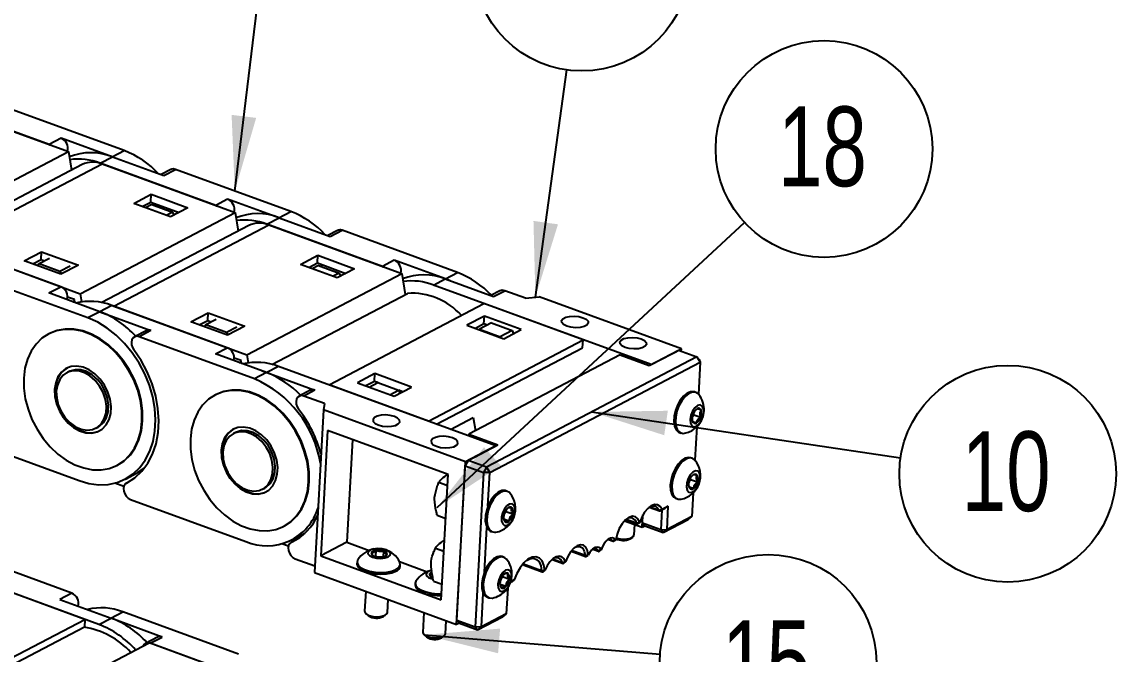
# Model space of a CAD drawing. Header units: millimetres. Extents: x 0 to 279, y 0 to 216.
# Drawn here: x 67.02 to 115.04, y 157.38 to 185.12 of the extents above; entities that cross this region are included whole.
import ezdxf

# ---------------------------------------------------------------- set-up
doc = ezdxf.new("R2010")
doc.units = ezdxf.units.MM
doc.layers.add('DIM', color=1, linetype='Continuous')
doc.styles.add('SLDTEXTSTYLE0', font='TXT', dxfattribs={"width": 0.75})
doc.dimstyles.new('SLDDIMSTYLE0', dxfattribs={"dimtxt": 0.18, "dimasz": 3.302, "dimexe": 0, "dimexo": 0.0625, "dimgap": 0, "dimtad": 0, "dimtih": 1, "dimtoh": 1, "dimdec": 0, "dimrnd": 1e-09, "dimzin": 0, "dimdsep": 46, "dimtxsty": 'Standard', "dimsah": 1, "dimcen": 0.09, "dimadec": 0, "dimazin": 0, "dimtfac": 3.302, "dimtdec": 0, "dimtofl": 0, "dimtmove": 0, "dimatfit": 3, "dimfxl": 0, "dimfrac": 2, "dimtolj": 1, "dimtzin": 0, "dimarcsym": 0})

# ---------------------------------------------------------------- blocks, each defined once
blk = doc.blocks.new('SW_NOTE_0')
at = {"layer": 'DIM', "color": 0}
blk.add_circle((0.653, 4.71), 4.755, dxfattribs=at)
at = {"layer": 'DIM', "color": 0, "insert": (0.582, 6.574), "char_height": 3.5, "attachment_point": 2, "style": 'SLDTEXTSTYLE0'}
blk.add_mtext('14', dxfattribs=at)
blk = doc.blocks.new('SW_NOTE_1')
at = {"layer": 'DIM', "color": 0}
blk.add_circle((3.488, 3.232), 4.755, dxfattribs=at)
at = {"layer": 'DIM', "color": 0, "insert": (3.417, 5.096), "char_height": 3.5, "attachment_point": 2, "style": 'SLDTEXTSTYLE0'}
blk.add_mtext('18', dxfattribs=at)
blk = doc.blocks.new('SW_NOTE_2')
at = {"layer": 'DIM', "color": 0}
blk.add_circle((4.704, -0.699), 4.755, dxfattribs=at)
at = {"layer": 'DIM', "color": 0, "insert": (4.633, 1.164), "char_height": 3.5, "attachment_point": 2, "style": 'SLDTEXTSTYLE0'}
blk.add_mtext('10', dxfattribs=at)
blk = doc.blocks.new('SW_NOTE_3')
at = {"layer": 'DIM', "color": 0}
blk.add_circle((4.74, -0.386), 4.755, dxfattribs=at)
at = {"layer": 'DIM', "color": 0, "insert": (4.669, 1.477), "char_height": 3.5, "attachment_point": 2, "style": 'SLDTEXTSTYLE0'}
blk.add_mtext('15', dxfattribs=at)

msp = doc.modelspace()

# ---------------------------------------------------------------- linework, layer by layer
at = {"color": 7, "linetype": 'Continuous', "lineweight": 25}
for p, q in [((68.217, 179.745), (63.152, 181.598)), ((63.231, 181.567), (69.065, 179.433)), ((71.514, 179.475), (66.449, 181.327)), ((68.74, 180.019), (68.217, 179.745)), ((68.217, 179.745), (68.255, 179.729)), ((70.986, 179.198), (68.74, 180.019)), ((62.268, 175.869), (69.065, 179.433)), ((69.065, 179.433), (69.197, 178.614)), ((70.463, 178.924), (70.998, 179.204)), ((70.986, 179.198), (71.514, 179.475)), ((70.998, 179.204), (73.244, 178.382)), ((69.67, 178.863), (63.222, 175.482)), ((63.745, 175.329), (70.542, 178.892)), ((75.528, 177.071), (70.463, 178.924)), ((70.542, 178.892), (76.376, 176.758)), ((73.555, 178.646), (73.131, 178.424)), ((73.244, 178.382), (73.76, 178.653)), ((78.825, 176.8), (73.76, 178.653)), ((71.935, 177.159), (72.697, 177.559)), ((72.305, 177.023), (72.679, 177.219)), ((72.679, 177.219), (72.697, 177.559)), ((72.679, 177.219), (73.921, 176.765)), ((72.697, 177.559), (74.31, 176.969)), ((76.051, 177.345), (75.528, 177.071)), ((78.297, 176.523), (76.051, 177.345)), ((69.579, 173.195), (76.376, 176.758)), ((73.547, 176.569), (71.935, 177.159)), ((72.725, 177.111), (72.454, 176.969)), ((72.725, 177.111), (73.635, 176.779)), ((72.799, 177.084), (72.901, 177.138)), ((73.635, 176.779), (73.363, 176.636)), ((74.31, 176.969), (73.547, 176.569)), ((73.635, 176.779), (73.686, 176.642)), ((75.528, 177.071), (75.567, 177.054)), ((76.376, 176.758), (76.508, 175.94)), ((78.297, 176.523), (78.825, 176.8)), ((71.056, 172.654), (77.853, 176.218)), ((77.775, 176.249), (78.309, 176.529)), ((82.84, 174.396), (77.775, 176.249)), ((77.853, 176.218), (83.688, 174.084)), ((78.309, 176.529), (80.555, 175.708)), ((76.981, 176.188), (70.534, 172.808)), ((80.866, 175.972), (80.442, 175.749)), ((80.555, 175.708), (81.071, 175.979)), ((86.137, 174.126), (81.071, 175.979)), ((68.725, 173.504), (63.66, 175.357)), ((63.745, 175.329), (69.579, 173.195)), ((67.125, 174.637), (67.888, 175.037)), ((67.869, 174.698), (67.888, 175.037)), ((67.888, 175.037), (69.5, 174.447)), ((79.246, 174.484), (80.009, 174.884)), ((79.99, 174.545), (80.009, 174.884)), ((80.009, 174.884), (81.621, 174.294)), ((68.737, 174.048), (67.125, 174.637)), ((67.496, 174.502), (67.869, 174.698)), ((67.717, 174.421), (67.783, 174.521)), ((67.783, 174.521), (68.231, 174.755)), ((67.783, 174.521), (68.693, 174.188)), ((67.869, 174.698), (68.017, 174.644)), ((68.693, 174.188), (69.14, 174.422)), ((69.5, 174.447), (68.737, 174.048)), ((80.858, 173.895), (79.246, 174.484)), ((79.617, 174.349), (79.99, 174.545)), ((80.036, 174.437), (79.765, 174.295)), ((79.99, 174.545), (81.232, 174.09)), ((80.036, 174.437), (80.946, 174.104)), ((80.11, 174.41), (80.212, 174.464)), ((81.621, 174.294), (80.858, 173.895)), ((83.362, 174.67), (82.84, 174.396)), ((82.84, 174.396), (82.878, 174.38)), ((85.608, 173.849), (83.362, 174.67)), ((69.921, 172.132), (64.855, 173.985)), ((68.693, 174.188), (68.744, 174.051)), ((76.89, 170.52), (83.688, 174.084)), ((80.946, 174.104), (80.675, 173.962)), ((80.946, 174.104), (80.997, 173.967)), ((83.688, 174.084), (83.836, 173.157)), ((85.091, 173.578), (85.599, 173.844)), ((85.599, 173.844), (87.714, 173.07)), ((85.608, 173.849), (86.137, 174.126)), ((85.817, 173.764), (85.608, 173.849)), ((68.203, 173.23), (68.725, 173.504)), ((94.629, 170.088), (85.091, 173.578)), ((87.714, 173.07), (88.207, 173.328)), ((89.117, 172.995), (88.207, 173.328)), ((70.449, 172.409), (68.203, 173.23)), ((69.328, 172.94), (69.026, 173.051)), ((69.26, 172.844), (69.337, 172.884)), ((69.284, 172.856), (69.34, 172.814)), ((69.349, 172.811), (69.328, 172.94)), ((69.579, 173.195), (69.636, 172.838)), ((77.994, 170.094), (83.942, 173.213)), ((88.001, 173.321), (87.601, 173.112)), ((89.117, 172.995), (89.726, 173.066)), ((95.96, 170.786), (89.726, 173.066)), ((70.449, 172.409), (69.921, 172.132)), ((70.971, 172.683), (70.437, 172.403)), ((70.437, 172.403), (72.683, 171.581)), ((76.037, 170.83), (70.971, 172.683)), ((70.977, 172.681), (71.056, 172.654)), ((71.056, 172.654), (76.89, 170.52)), ((80.503, 169.204), (87.288, 172.761)), ((91.646, 171.167), (87.288, 172.761)), ((74.436, 171.963), (75.199, 172.363)), ((76.049, 171.373), (74.436, 171.963)), ((74.807, 171.827), (75.181, 172.023)), ((75.095, 171.846), (75.542, 172.081)), ((75.181, 172.023), (75.199, 172.363)), ((75.181, 172.023), (75.329, 171.969)), ((75.199, 172.363), (76.811, 171.773)), ((87.316, 172.211), (86.553, 171.811)), ((87.629, 171.913), (87.1, 171.636)), ((87.297, 171.872), (87.316, 172.211)), ((88.928, 171.621), (87.316, 172.211)), ((87.629, 171.913), (88.539, 171.581)), ((68.219, 171.443), (68.189, 171.427)), ((72.478, 171.574), (71.961, 171.303)), ((72.683, 171.581), (72.167, 171.31)), ((75.028, 171.747), (75.095, 171.846)), ((75.095, 171.846), (76.004, 171.513)), ((76.004, 171.513), (76.452, 171.748)), ((76.004, 171.513), (76.055, 171.377)), ((76.811, 171.773), (76.049, 171.373)), ((86.553, 171.811), (88.166, 171.222)), ((87.297, 171.872), (86.924, 171.676)), ((87.087, 171.616), (87.1, 171.636)), ((87.1, 171.636), (88.01, 171.304)), ((87.446, 171.817), (87.297, 171.872)), ((88.539, 171.581), (88.01, 171.304)), ((88.166, 171.222), (88.928, 171.621)), ((88.539, 171.581), (88.589, 171.444)), ((77.232, 169.457), (72.167, 171.31)), ((84.861, 167.61), (91.646, 171.167)), ((88.01, 171.304), (88.021, 171.274)), ((91.627, 170.827), (91.646, 171.167)), ((75.514, 170.556), (76.037, 170.83)), ((77.76, 169.734), (75.514, 170.556)), ((76.89, 170.52), (76.948, 170.162)), ((85.217, 167.467), (91.627, 170.827)), ((93.276, 170.516), (86.634, 167.034)), ((93.276, 170.516), (94.553, 170.049)), ((94.553, 170.049), (95.84, 170.723)), ((94.629, 170.088), (95.96, 170.786)), ((95.84, 170.723), (96.638, 170.431)), ((95.954, 170.681), (95.96, 170.786)), ((76.64, 170.266), (76.337, 170.376)), ((76.571, 170.169), (76.649, 170.21)), ((76.595, 170.182), (76.652, 170.14)), ((76.66, 170.137), (76.64, 170.266)), ((78.277, 170.005), (77.769, 169.739)), ((87.815, 166.516), (78.277, 170.005)), ((96.638, 170.431), (87.403, 165.59)), ((87.553, 165.351), (96.788, 170.192)), ((96.638, 170.431), (96.788, 170.192)), ((96.638, 170.431), (96.748, 170.313)), ((96.788, 170.192), (96.712, 168.785)), ((96.748, 170.313), (96.788, 170.192)), ((69.09, 169.782), (68.994, 169.732)), ((77.76, 169.734), (77.232, 169.457)), ((77.56, 169.808), (77.769, 169.739)), ((77.769, 169.739), (79.884, 168.965)), ((82.506, 169.69), (81.744, 169.29)), ((82.488, 169.35), (82.506, 169.69)), ((84.119, 169.1), (82.506, 169.69)), ((80.503, 169.204), (80.499, 169.193)), ((84.861, 167.61), (80.503, 169.204)), ((81.744, 169.29), (83.356, 168.7)), ((82.488, 169.35), (82.114, 169.154)), ((82.262, 169.1), (82.645, 169.301)), ((82.636, 169.296), (82.488, 169.35)), ((82.645, 169.301), (83.555, 168.968)), ((83.356, 168.7), (84.119, 169.1)), ((75.53, 168.768), (75.5, 168.753)), ((79.679, 168.958), (79.187, 168.7)), ((79.884, 168.965), (79.392, 168.707)), ((80.302, 168.374), (79.392, 168.707)), ((83.172, 168.767), (83.555, 168.968)), ((83.555, 168.968), (83.606, 168.831)), ((83.729, 168.896), (83.558, 168.959)), ((96.595, 168.867), (96.529, 168.891)), ((80.251, 168.099), (79.866, 160.964)), ((80.302, 168.374), (80.251, 168.099)), ((86.485, 165.819), (80.251, 168.099)), ((96.659, 168.151), (96.617, 168.117)), ((84.86, 167.597), (84.861, 167.61)), ((85.825, 167.244), (86.822, 167.767)), ((86.822, 167.767), (86.923, 167.185)), ((96.443, 167.805), (96.506, 167.888)), ((96.453, 167.588), (96.625, 167.525)), ((96.506, 167.888), (96.512, 167.991)), ((96.506, 167.888), (96.813, 167.776)), ((70.27, 167.296), (70.366, 167.347)), ((76.401, 167.108), (76.305, 167.057)), ((80.439, 167.202), (80.141, 161.692)), ((85.723, 165.269), (80.439, 167.202)), ((95.876, 167.106), (95.942, 167.082)), ((96.635, 167.351), (96.556, 165.895)), ((64.47, 166.85), (69.535, 164.997)), ((81.526, 166.804), (81.282, 162.29)), ((86.634, 167.034), (86.63, 166.95)), ((86.634, 167.034), (87.912, 166.567)), ((87.815, 166.516), (86.485, 165.819)), ((86.605, 165.882), (87.912, 166.567)), ((71.207, 165.67), (71.237, 165.686)), ((86.1, 158.684), (86.485, 165.819)), ((86.605, 165.882), (86.475, 165.638)), ((87.403, 165.59), (86.605, 165.882)), ((96.439, 165.977), (96.373, 166.001)), ((71.562, 165.066), (72.078, 165.337)), ((85.425, 159.759), (85.723, 165.269)), ((86.109, 158.865), (86.475, 165.638)), ((86.475, 165.638), (87.273, 165.346)), ((87.273, 165.346), (86.908, 158.573)), ((87.403, 165.59), (87.273, 165.346)), ((87.553, 165.351), (87.273, 165.346)), ((87.403, 165.59), (87.553, 165.351)), ((87.473, 163.872), (87.553, 165.351)), ((71.497, 164.739), (71.094, 164.887)), ((71.673, 164.921), (71.618, 164.892)), ((85.325, 164.922), (85.697, 164.786)), ((96.285, 164.736), (96.502, 164.656)), ((96.289, 164.924), (96.367, 165.051)), ((96.367, 165.051), (96.363, 165.114)), ((96.367, 165.051), (96.674, 164.938)), ((77.582, 164.622), (77.678, 164.672)), ((88.321, 164.529), (88.255, 164.553)), ((95.72, 164.216), (95.786, 164.192)), ((96.479, 164.461), (96.422, 163.419)), ((71.782, 164.175), (76.847, 162.323)), ((94.549, 163.832), (94.997, 163.668)), ((95.111, 163.732), (94.977, 163.69)), ((95.027, 163.671), (95.243, 163.785)), ((95.111, 163.732), (95.027, 163.671)), ((95.387, 163.877), (95.111, 163.732)), ((95.243, 163.785), (95.387, 163.877)), ((95.332, 162.847), (95.387, 163.877)), ((85.247, 163.477), (85.619, 163.341)), ((88.161, 163.322), (88.41, 163.231)), ((88.171, 163.475), (88.258, 163.645)), ((88.258, 163.645), (88.253, 163.68)), ((88.258, 163.645), (88.566, 163.533)), ((93.517, 163.282), (94.016, 163.1)), ((94.244, 162.954), (94.274, 163.497)), ((94.254, 163.134), (94.274, 163.497)), ((95.099, 163.709), (95.052, 162.842)), ((95.162, 162.725), (96.253, 163.296)), ((96.422, 163.419), (95.332, 162.847)), ((96.253, 163.296), (96.422, 163.419)), ((78.518, 162.996), (78.548, 163.011)), ((87.317, 160.982), (87.423, 162.946)), ((87.602, 162.769), (87.668, 162.744)), ((93.47, 163.237), (94.244, 162.954)), ((93.89, 162.618), (93.914, 163.074)), ((94.13, 163.165), (93.994, 163.127)), ((94.054, 163.109), (94.13, 163.165)), ((94.244, 162.954), (94.364, 163.017)), ((95.052, 162.842), (94.254, 163.134)), ((94.254, 163.134), (94.364, 163.017)), ((94.364, 163.017), (95.162, 162.725)), ((95.052, 162.842), (95.332, 162.847)), ((95.162, 162.725), (95.052, 162.842)), ((95.162, 162.725), (95.332, 162.847)), ((79.062, 162.404), (78.841, 162.288)), ((78.873, 162.392), (79.402, 162.669)), ((81.282, 162.29), (80.141, 161.692)), ((81.282, 162.29), (82.255, 161.935)), ((92.769, 162.41), (92.964, 162.339)), ((93.078, 162.404), (92.95, 162.35)), ((93.002, 162.348), (93.078, 162.404)), ((93.715, 162.442), (93.825, 162.521)), ((69.211, 160.056), (64.146, 161.908)), ((78.717, 162.117), (78.435, 162.22)), ((82.55, 161.671), (82.565, 161.939)), ((82.895, 161.666), (82.908, 161.906)), ((85.169, 162.032), (85.541, 161.896)), ((91.121, 161.901), (91.76, 161.667)), ((92.069, 161.989), (92.327, 161.894)), ((92.441, 161.959), (92.309, 161.913)), ((92.365, 161.903), (92.441, 161.959)), ((79.007, 161.572), (79.882, 161.252)), ((80.141, 161.692), (85.425, 159.759)), ((81.729, 161.426), (81.725, 161.352)), ((83.592, 161.446), (84.809, 161)), ((88.165, 161.639), (88.099, 161.663)), ((89.021, 161.358), (89.031, 161.315)), ((89.029, 161.333), (89.022, 161.359)), ((89.029, 161.333), (89.027, 161.365)), ((89.827, 161.041), (89.029, 161.333)), ((90.289, 161.538), (90.766, 161.364)), ((90.88, 161.429), (90.744, 161.391)), ((90.804, 161.373), (90.88, 161.429)), ((91.874, 161.732), (91.734, 161.717)), ((91.798, 161.676), (91.874, 161.732)), ((79.866, 160.964), (86.1, 158.684)), ((83.622, 161.249), (83.626, 161.324)), ((84.909, 160.868), (84.983, 160.779)), ((89.055, 161.284), (89.853, 160.992)), ((89.967, 161.057), (89.827, 161.041)), ((89.891, 161.001), (89.967, 161.057)), ((69.781, 158.909), (65.29, 160.552)), ((70.406, 158.683), (65.341, 160.536)), ((84.283, 160.492), (84.279, 160.417)), ((85.091, 160.587), (85.463, 160.451)), ((88.003, 160.459), (88.273, 160.36)), ((88.013, 160.577), (88.108, 160.786)), ((88.108, 160.786), (88.104, 160.801)), ((88.108, 160.786), (88.415, 160.673)), ((88.468, 160.538), (88.542, 160.577)), ((88.627, 160.638), (88.474, 160.558)), ((88.627, 160.638), (88.542, 160.577)), ((88.55, 160.582), (88.627, 160.638)), ((69.211, 160.056), (68.695, 159.785)), ((82.11, 160.143), (82.063, 159.268)), ((87.187, 158.577), (87.267, 160.056)), ((88.339, 160.283), (88.278, 159.149)), ((68.695, 159.785), (70.941, 158.963)), ((83.061, 159.214), (83.092, 159.784)), ((87.446, 159.878), (87.512, 159.854)), ((70.406, 158.683), (70.941, 158.963)), ((70.929, 158.957), (71.457, 159.234)), ((73.175, 158.135), (70.929, 158.957)), ((76.522, 157.381), (71.457, 159.234)), ((82.117, 159.165), (82.218, 159.075)), ((82.887, 159.039), (82.997, 159.117)), ((84.664, 159.209), (84.617, 158.334)), ((87.018, 158.455), (88.108, 159.027)), ((88.278, 159.149), (87.187, 158.577)), ((88.278, 159.149), (88.108, 159.027)), ((62.984, 155.346), (69.781, 158.909)), ((69.763, 158.57), (63.351, 155.209)), ((69.781, 158.909), (69.763, 158.57)), ((85.616, 158.28), (85.646, 158.85)), ((86.22, 158.747), (86.1, 158.684)), ((86.908, 158.573), (86.109, 158.865)), ((86.109, 158.865), (86.22, 158.747)), ((86.22, 158.747), (87.018, 158.455)), ((87.187, 158.577), (86.908, 158.573)), ((87.018, 158.455), (86.908, 158.573)), ((87.187, 158.577), (87.018, 158.455)), ((72.97, 158.128), (72.447, 157.855)), ((72.652, 157.862), (73.175, 158.135)), ((84.671, 158.23), (84.772, 158.14)), ((85.441, 158.104), (85.551, 158.183)), ((65.804, 154.314), (72.601, 157.878)), ((77.092, 156.235), (72.601, 157.878)), ((77.718, 156.009), (72.652, 157.862))]:
    msp.add_line(p, q, dxfattribs=at)
at = {"color": 8, "linetype": 'Continuous', "lineweight": 25}
for p, q in [((94.977, 163.69), (94.565, 163.841)), ((93.994, 163.127), (93.533, 163.296)), ((79.057, 162.401), (78.851, 162.293)), ((92.95, 162.35), (92.778, 162.412)), ((91.734, 161.717), (91.145, 161.932)), ((92.309, 161.913), (92.083, 161.995)), ((90.744, 161.391), (90.304, 161.552))]:
    msp.add_line(p, q, dxfattribs=at)
at = {"color": 7, "linetype": 'Continuous', "lineweight": 25, "flags": 128}
for points in [[(69.535, 164.997), (69.967, 164.873), (70.393, 164.818), (70.807, 164.833), (71.202, 164.917), (71.568, 165.069), (71.901, 165.287), (72.193, 165.565), (72.439, 165.899), (72.634, 166.283), (72.776, 166.709), (72.86, 167.17), (72.887, 167.657), (72.854, 168.161), (72.763, 168.672), (72.616, 169.182), (72.415, 169.679), (72.164, 170.156), (71.867, 170.604), (71.531, 171.013), (71.161, 171.377), (70.764, 171.688), (70.348, 171.942), (69.921, 172.132)], [(91.643, 172.146), (91.783, 172.076), (91.863, 171.992), (91.874, 171.904), (91.814, 171.823), (91.691, 171.758), (91.52, 171.718), (91.32, 171.707), (91.117, 171.727), (90.935, 171.775), (90.795, 171.845), (90.715, 171.929), (90.704, 172.017), (90.764, 172.098), (90.887, 172.162), (91.058, 172.202), (91.258, 172.213), (91.461, 172.194), (91.643, 172.146)], [(67.104, 169.498), (67.109, 169.05), (67.173, 168.59), (67.292, 168.13), (67.465, 167.679), (67.689, 167.248), (67.957, 166.845), (68.264, 166.481), (68.603, 166.163), (68.966, 165.898), (69.346, 165.693), (69.734, 165.551), (70.121, 165.476), (70.498, 165.47), (70.858, 165.532), (71.192, 165.662), (71.492, 165.857), (71.752, 166.111), (71.966, 166.42), (72.13, 166.777), (72.24, 167.173), (72.292, 167.6), (72.287, 168.048), (72.224, 168.507), (72.104, 168.967), (71.931, 169.418), (71.707, 169.849), (71.439, 170.252), (71.132, 170.616), (70.793, 170.934), (70.43, 171.199), (70.05, 171.405), (69.662, 171.547), (69.275, 171.621), (68.898, 171.628), (68.538, 171.565), (68.205, 171.435), (67.904, 171.241), (67.644, 170.986), (67.43, 170.677), (67.266, 170.321), (67.157, 169.924), (67.104, 169.498)], [(71.237, 165.686), (71.522, 165.872), (71.782, 166.127), (71.996, 166.436), (72.16, 166.792), (72.27, 167.189), (72.322, 167.615), (72.317, 168.064), (72.254, 168.523), (72.134, 168.983), (71.961, 169.434), (71.737, 169.865), (71.469, 170.268), (71.162, 170.632), (70.823, 170.95), (70.46, 171.215), (70.08, 171.42), (69.692, 171.562), (69.305, 171.637), (68.928, 171.643), (68.568, 171.581), (68.235, 171.451), (68.219, 171.443)], [(72.167, 171.31), (72.069, 171.329), (71.978, 171.311), (71.904, 171.259), (71.852, 171.178), (71.829, 171.075), (71.835, 170.96), (71.871, 170.844), (71.934, 170.738)], [(94.197, 171.212), (94.337, 171.142), (94.417, 171.058), (94.428, 170.97), (94.368, 170.889), (94.245, 170.824), (94.074, 170.784), (93.874, 170.773), (93.671, 170.793), (93.489, 170.84), (93.349, 170.91), (93.269, 170.994), (93.258, 171.082), (93.318, 171.163), (93.441, 171.228), (93.612, 171.268), (93.812, 171.279), (94.015, 171.259), (94.197, 171.212)], [(71.618, 164.892), (71.974, 165.117), (72.287, 165.408), (72.551, 165.759), (72.76, 166.164), (72.912, 166.615), (73.003, 167.103), (73.031, 167.62), (72.995, 168.154), (72.897, 168.696), (72.738, 169.236), (72.522, 169.763), (72.252, 170.267), (71.934, 170.738)], [(68.461, 169.001), (68.474, 168.69), (68.543, 168.372), (68.667, 168.062), (68.84, 167.775), (69.052, 167.524), (69.294, 167.321), (69.556, 167.175), (69.824, 167.094), (70.086, 167.081), (70.33, 167.136), (70.544, 167.257), (70.719, 167.439), (70.846, 167.673), (70.92, 167.947), (70.936, 168.25), (70.895, 168.567), (70.797, 168.883), (70.648, 169.183), (70.455, 169.453), (70.226, 169.682), (69.973, 169.857), (69.707, 169.971), (69.44, 170.019), (69.185, 169.997), (68.955, 169.909), (68.759, 169.756), (68.607, 169.547), (68.506, 169.292), (68.461, 169.001)], [(68.534, 168.915), (68.549, 168.618), (68.621, 168.315), (68.748, 168.023), (68.923, 167.758), (69.136, 167.533), (69.375, 167.361), (69.629, 167.251), (69.883, 167.209), (70.123, 167.238), (70.336, 167.335), (70.512, 167.496), (70.64, 167.712), (70.714, 167.971), (70.73, 168.259), (70.686, 168.562), (70.586, 168.861), (70.434, 169.142), (70.239, 169.389), (70.011, 169.589), (69.763, 169.73), (69.507, 169.807), (69.259, 169.813), (69.03, 169.75), (68.834, 169.62), (68.681, 169.43), (68.58, 169.191), (68.534, 168.915)], [(70.366, 167.347), (70.432, 167.386), (70.608, 167.547), (70.736, 167.762), (70.81, 168.021), (70.826, 168.31), (70.782, 168.612), (70.682, 168.911), (70.53, 169.192), (70.335, 169.439), (70.107, 169.639), (69.859, 169.781), (69.603, 169.857), (69.355, 169.864), (69.126, 169.8), (69.09, 169.782)], [(68.491, 169.017), (68.504, 168.705), (68.573, 168.387), (68.697, 168.078), (68.87, 167.79), (69.082, 167.54), (69.324, 167.337), (69.586, 167.191), (69.854, 167.11), (70.116, 167.096), (70.36, 167.152), (70.448, 167.192)], [(74.415, 166.823), (74.421, 166.375), (74.484, 165.916), (74.603, 165.456), (74.777, 165.005), (75, 164.573), (75.268, 164.171), (75.575, 163.807), (75.914, 163.489), (76.278, 163.224), (76.657, 163.018), (77.045, 162.876), (77.432, 162.801), (77.81, 162.795), (78.169, 162.858), (78.503, 162.988), (78.803, 163.182), (79.063, 163.437), (79.278, 163.746), (79.441, 164.102), (79.551, 164.498), (79.603, 164.925), (79.598, 165.373), (79.535, 165.833), (79.415, 166.293), (79.242, 166.744), (79.019, 167.175), (78.751, 167.577), (78.444, 167.942), (78.105, 168.26), (77.741, 168.525), (77.361, 168.73), (76.973, 168.872), (76.587, 168.947), (76.209, 168.953), (75.849, 168.891), (75.516, 168.761), (75.215, 168.566), (74.955, 168.312), (74.741, 168.003), (74.577, 167.646), (74.468, 167.25), (74.415, 166.823)], [(78.548, 163.011), (78.833, 163.198), (79.093, 163.452), (79.308, 163.761), (79.471, 164.118), (79.581, 164.514), (79.633, 164.941), (79.628, 165.389), (79.565, 165.848), (79.445, 166.308), (79.272, 166.759), (79.049, 167.191), (78.781, 167.593), (78.474, 167.957), (78.135, 168.276), (77.771, 168.54), (77.391, 168.746), (77.003, 168.888), (76.617, 168.963), (76.239, 168.969), (75.88, 168.906), (75.546, 168.776), (75.53, 168.768)], [(79.392, 168.707), (79.293, 168.726), (79.202, 168.707), (79.127, 168.654), (79.076, 168.571), (79.053, 168.466), (79.062, 168.349), (79.101, 168.232), (79.166, 168.126)], [(96.529, 168.891), (96.506, 168.898), (96.364, 168.899), (96.21, 168.834), (96.055, 168.707), (95.912, 168.527), (95.79, 168.308), (95.698, 168.066), (95.644, 167.819), (95.631, 167.585), (95.661, 167.382), (95.731, 167.225), (95.836, 167.125), (95.876, 167.106)], [(96.722, 168.773), (96.692, 168.806), (96.572, 168.874), (96.43, 168.875), (96.276, 168.81), (96.121, 168.683), (95.978, 168.503), (95.855, 168.284), (95.764, 168.042), (95.71, 167.795), (95.697, 167.561), (95.727, 167.358), (95.797, 167.201), (95.902, 167.101), (96.034, 167.066), (96.1, 167.072)], [(96.942, 167.995), (96.928, 168.156), (96.871, 168.269), (96.779, 168.315), (96.666, 168.289), (96.549, 168.195), (96.447, 168.046), (96.374, 167.865), (96.342, 167.681), (96.355, 167.52), (96.412, 167.407), (96.504, 167.36), (96.617, 167.386), (96.734, 167.481), (96.837, 167.63), (96.91, 167.811), (96.942, 167.995)], [(82.66, 167.437), (82.843, 167.389), (83.046, 167.37), (83.245, 167.38), (83.417, 167.421), (83.54, 167.485), (83.6, 167.566), (83.589, 167.654), (83.509, 167.738), (83.369, 167.808), (83.186, 167.856), (82.983, 167.876), (82.784, 167.865), (82.612, 167.824), (82.489, 167.76), (82.43, 167.679), (82.441, 167.591), (82.521, 167.507), (82.66, 167.437)], [(75.772, 166.327), (75.785, 166.015), (75.855, 165.697), (75.979, 165.387), (76.151, 165.1), (76.363, 164.849), (76.606, 164.646), (76.867, 164.501), (77.135, 164.42), (77.397, 164.406), (77.641, 164.462), (77.856, 164.583), (78.03, 164.765), (78.158, 164.998), (78.231, 165.273), (78.247, 165.576), (78.206, 165.892), (78.108, 166.208), (77.959, 166.508), (77.766, 166.779), (77.537, 167.007), (77.284, 167.182), (77.018, 167.296), (76.751, 167.344), (76.497, 167.323), (76.266, 167.234), (76.07, 167.082), (75.918, 166.873), (75.817, 166.617), (75.772, 166.327)], [(75.846, 166.241), (75.86, 165.944), (75.932, 165.641), (76.059, 165.349), (76.234, 165.083), (76.447, 164.858), (76.687, 164.686), (76.94, 164.576), (77.194, 164.535), (77.434, 164.563), (77.648, 164.661), (77.823, 164.822), (77.952, 165.038), (78.026, 165.297), (78.041, 165.585), (77.997, 165.887), (77.897, 166.187), (77.745, 166.467), (77.55, 166.714), (77.322, 166.914), (77.074, 167.056), (76.819, 167.132), (76.57, 167.139), (76.342, 167.075), (76.146, 166.945), (75.993, 166.756), (75.891, 166.517), (75.846, 166.241)], [(77.678, 164.672), (77.744, 164.711), (77.919, 164.872), (78.048, 165.088), (78.122, 165.347), (78.137, 165.635), (78.094, 165.937), (77.993, 166.237), (77.841, 166.518), (77.646, 166.765), (77.418, 166.964), (77.17, 167.106), (76.915, 167.183), (76.666, 167.189), (76.438, 167.126), (76.401, 167.108)], [(85.215, 166.502), (85.397, 166.455), (85.6, 166.435), (85.799, 166.446), (85.971, 166.486), (86.094, 166.551), (86.154, 166.632), (86.143, 166.72), (86.063, 166.804), (85.923, 166.874), (85.741, 166.922), (85.537, 166.941), (85.338, 166.93), (85.167, 166.89), (85.043, 166.826), (84.984, 166.745), (84.995, 166.657), (85.075, 166.573), (85.215, 166.502)], [(75.802, 166.342), (75.815, 166.031), (75.885, 165.713), (76.009, 165.403), (76.181, 165.116), (76.393, 164.865), (76.636, 164.662), (76.897, 164.517), (77.165, 164.435), (77.427, 164.422), (77.671, 164.477), (77.759, 164.517)], [(96.373, 166.001), (96.27, 166.017), (96.119, 165.979), (95.963, 165.877), (95.814, 165.718), (95.681, 165.513), (95.576, 165.279), (95.506, 165.031), (95.475, 164.79), (95.488, 164.572), (95.541, 164.394), (95.632, 164.269), (95.72, 164.216)], [(96.566, 165.883), (96.469, 165.963), (96.335, 165.993), (96.185, 165.955), (96.029, 165.853), (95.879, 165.693), (95.747, 165.489), (95.642, 165.255), (95.571, 165.007), (95.541, 164.766), (95.553, 164.548), (95.607, 164.37), (95.698, 164.245), (95.82, 164.182), (95.944, 164.182)], [(72.09, 165.343), (72.097, 165.346), (72.395, 165.537)], [(96.786, 165.175), (96.754, 165.319), (96.681, 165.406), (96.579, 165.424), (96.462, 165.369), (96.349, 165.25), (96.257, 165.085), (96.199, 164.899), (96.185, 164.721), (96.217, 164.577), (96.29, 164.49), (96.393, 164.472), (96.509, 164.527), (96.622, 164.646), (96.715, 164.811), (96.772, 164.997), (96.786, 165.175)], [(71.618, 164.892), (71.547, 164.835), (71.5, 164.75), (71.481, 164.644), (71.493, 164.528), (71.534, 164.413), (71.6, 164.31), (71.685, 164.228), (71.782, 164.175)], [(88.255, 164.553), (88.225, 164.562), (88.082, 164.56), (87.928, 164.491), (87.774, 164.361), (87.631, 164.179), (87.51, 163.958), (87.42, 163.716), (87.368, 163.469), (87.358, 163.237), (87.389, 163.036), (87.461, 162.881), (87.568, 162.784), (87.602, 162.769)], [(88.448, 164.435), (88.412, 164.473), (88.291, 164.538), (88.148, 164.536), (87.994, 164.467), (87.839, 164.337), (87.697, 164.155), (87.576, 163.934), (87.486, 163.692), (87.434, 163.445), (87.423, 163.212), (87.455, 163.011), (87.527, 162.857), (87.634, 162.76), (87.767, 162.728), (87.826, 162.734)], [(88.662, 163.779), (88.616, 163.906), (88.532, 163.972), (88.423, 163.966), (88.306, 163.889), (88.198, 163.752), (88.116, 163.578), (88.072, 163.391), (88.073, 163.221), (88.119, 163.094), (88.203, 163.028), (88.312, 163.034), (88.429, 163.112), (88.537, 163.248), (88.62, 163.422), (88.664, 163.609), (88.662, 163.779)], [(88.523, 163.802), (88.504, 163.817), (88.482, 163.827), (88.458, 163.831), (88.433, 163.83), (88.406, 163.823), (88.379, 163.81), (88.352, 163.792), (88.325, 163.769)], [(95.111, 163.732), (95.03, 163.866), (94.918, 163.94), (94.782, 163.949), (94.634, 163.893), (94.484, 163.776), (94.343, 163.607), (94.222, 163.398), (94.13, 163.165)], [(94.13, 163.165), (94.056, 163.316), (93.947, 163.407), (93.812, 163.43), (93.66, 163.383), (93.505, 163.271), (93.358, 163.102), (93.232, 162.889), (93.136, 162.65), (93.078, 162.404)], [(88.212, 163.198), (88.231, 163.183), (88.253, 163.173), (88.277, 163.169), (88.302, 163.17), (88.329, 163.178), (88.356, 163.19), (88.383, 163.208), (88.41, 163.231)], [(93.994, 163.127), (94.002, 163.111), (94.014, 163.101), (94.029, 163.098), (94.046, 163.104), (94.054, 163.109)], [(78.851, 162.293), (78.777, 162.238), (78.728, 162.153), (78.707, 162.048), (78.717, 161.931), (78.758, 161.814), (78.824, 161.709), (78.91, 161.626), (79.007, 161.572)], [(79.402, 162.669), (79.408, 162.672), (79.44, 162.689)], [(93.078, 162.404), (93.014, 162.461), (92.935, 162.483), (92.846, 162.47), (92.753, 162.421), (92.661, 162.34), (92.575, 162.232), (92.5, 162.102), (92.441, 161.959)], [(93.093, 162.487), (93.199, 162.456), (93.39, 162.431)], [(93.39, 162.431), (93.581, 162.439), (93.743, 162.478), (93.852, 162.543), (93.89, 162.618)], [(83.099, 161.651), (83.184, 161.723), (83.195, 161.805), (83.13, 161.887), (83, 161.955), (82.825, 161.999), (82.63, 162.012), (82.446, 161.992), (82.301, 161.943), (82.217, 161.872), (82.206, 161.789), (82.27, 161.708), (82.4, 161.64), (82.576, 161.596), (82.77, 161.583), (82.954, 161.602), (83.099, 161.651)], [(82.357, 161.83), (82.354, 161.811), (82.358, 161.792), (82.367, 161.772), (82.382, 161.753), (82.402, 161.735), (82.428, 161.718), (82.458, 161.702), (82.492, 161.688)], [(83.044, 161.764), (83.046, 161.783), (83.043, 161.803), (83.034, 161.822), (83.019, 161.841), (82.998, 161.859), (82.973, 161.876), (82.942, 161.892), (82.908, 161.906)], [(91.874, 161.732), (91.843, 161.926), (91.771, 162.073), (91.666, 162.161), (91.535, 162.184), (91.388, 162.139), (91.237, 162.031), (91.095, 161.867), (90.973, 161.661), (90.88, 161.429)], [(91.27, 162.059), (91.369, 162.105), (91.508, 162.112), (91.622, 162.044), (91.7, 161.908), (91.734, 161.717)], [(92.441, 161.959), (92.394, 162.027), (92.333, 162.068), (92.26, 162.08), (92.181, 162.062), (92.098, 162.015), (92.017, 161.942), (91.941, 161.846), (91.874, 161.732)], [(92.309, 161.913), (92.318, 161.9), (92.33, 161.893), (92.344, 161.893), (92.36, 161.9), (92.365, 161.903)], [(81.725, 161.352), (81.725, 161.327), (81.77, 161.216), (81.882, 161.112), (82.053, 161.021), (82.269, 160.951), (82.516, 160.907), (82.774, 160.893), (83.025, 160.908), (83.25, 160.953), (83.432, 161.023)], [(81.759, 161.518), (81.755, 161.51), (81.729, 161.402), (81.774, 161.291), (81.886, 161.186), (82.057, 161.096), (82.273, 161.026), (82.52, 160.982), (82.778, 160.967), (83.029, 160.983), (83.254, 161.027), (83.436, 161.098)], [(83.436, 161.098), (83.561, 161.189), (83.622, 161.293), (83.612, 161.404), (83.605, 161.418)], [(88.099, 161.663), (88.023, 161.679), (87.874, 161.654), (87.719, 161.563), (87.567, 161.414), (87.43, 161.217), (87.319, 160.987), (87.242, 160.741), (87.204, 160.497), (87.208, 160.273), (87.254, 160.087), (87.338, 159.951), (87.446, 159.878)], [(88.292, 161.545), (88.218, 161.612), (88.088, 161.655), (87.94, 161.63), (87.784, 161.539), (87.633, 161.39), (87.496, 161.193), (87.385, 160.963), (87.308, 160.717), (87.27, 160.473), (87.274, 160.249), (87.32, 160.063), (87.404, 159.927), (87.521, 159.851), (87.661, 159.843), (87.67, 159.844)], [(89.967, 161.057), (89.93, 161.292), (89.849, 161.477), (89.73, 161.601), (89.58, 161.655), (89.409, 161.635), (89.227, 161.544), (89.048, 161.387), (88.881, 161.175), (88.737, 160.919), (88.627, 160.638)], [(89.166, 161.498), (89.316, 161.571), (89.472, 161.588), (89.61, 161.539), (89.719, 161.426), (89.793, 161.256), (89.827, 161.041)], [(90.88, 161.429), (90.814, 161.565), (90.719, 161.651), (90.6, 161.681), (90.466, 161.654), (90.327, 161.57), (90.191, 161.436), (90.068, 161.261), (89.967, 161.057)], [(90.744, 161.391), (90.752, 161.374), (90.764, 161.365), (90.779, 161.362), (90.795, 161.368), (90.804, 161.373)], [(91.734, 161.717), (91.737, 161.695), (91.745, 161.678), (91.757, 161.668), (91.772, 161.666), (91.788, 161.67), (91.798, 161.676)], [(85.026, 161.063), (84.924, 161.038), (84.806, 160.977), (84.756, 160.898), (84.782, 160.815), (84.88, 160.738), (85.035, 160.681), (85.069, 160.673)], [(85.013, 160.98), (84.994, 160.972), (84.966, 160.958), (84.944, 160.942), (84.926, 160.925), (84.915, 160.906), (84.909, 160.887), (84.909, 160.868)], [(88.499, 160.924), (88.443, 161.038), (88.352, 161.087), (88.24, 161.064), (88.123, 160.971), (88.019, 160.823), (87.945, 160.643), (87.912, 160.458), (87.924, 160.296), (87.98, 160.182), (88.071, 160.133), (88.183, 160.157), (88.3, 160.249), (88.404, 160.397), (88.478, 160.577), (88.511, 160.762), (88.499, 160.924)], [(88.353, 160.923), (88.332, 160.935), (88.309, 160.941), (88.284, 160.941), (88.258, 160.935), (88.231, 160.924), (88.204, 160.908), (88.177, 160.886), (88.15, 160.86)], [(89.827, 161.041), (89.831, 161.018), (89.84, 161.001), (89.853, 160.992), (89.869, 160.991), (89.887, 160.998), (89.891, 161.001)], [(84.279, 160.417), (84.303, 160.316), (84.395, 160.208), (84.549, 160.113), (84.753, 160.036), (84.992, 159.984), (85.249, 159.96), (85.436, 159.961)], [(84.313, 160.584), (84.284, 160.501), (84.307, 160.39), (84.399, 160.283), (84.553, 160.187), (84.757, 160.11), (84.996, 160.058), (85.253, 160.034), (85.44, 160.036)], [(88.542, 160.577), (88.55, 160.582), (88.55, 160.582)], [(88.07, 160.297), (88.091, 160.285), (88.114, 160.28), (88.139, 160.279), (88.165, 160.285), (88.192, 160.296), (88.219, 160.312), (88.246, 160.334), (88.273, 160.36)], [(82.063, 159.268), (82.068, 159.233), (82.132, 159.152), (82.262, 159.084), (82.438, 159.04), (82.632, 159.027), (82.816, 159.046), (82.961, 159.095), (83.046, 159.167), (83.061, 159.214)], [(84.617, 158.334), (84.644, 158.259), (84.742, 158.182), (84.897, 158.125), (85.085, 158.095), (85.278, 158.098), (85.447, 158.132), (85.565, 158.193), (85.615, 158.272), (85.616, 158.28)]]:
    msp.add_lwpolyline(points, dxfattribs=at)
at = {"color": 7, "linetype": 'Continuous', "lineweight": 25}
for centre, radius, start, end in [((68.556, 179.573), 0.483, 345.035, 67.6425), ((70.057, 176.859), 2.526, 68.1434, 112.1963), ((69.497, 176.432), 2.672, 68.7935, 98.0567), ((70.032, 175.632), 4.118, 43.4214, 68.914), ((70.139, 177.9), 1.071, 67.9057, 115.9942), ((73.665, 178.426), 0.246, 67.2477, 116.6523), ((75.867, 176.898), 0.483, 345.035, 67.6425), ((77.368, 174.185), 2.526, 68.1434, 112.1963), ((77.344, 172.957), 4.118, 43.4214, 68.914), ((76.808, 173.758), 2.672, 68.7935, 98.0567), ((77.451, 175.225), 1.071, 67.9057, 115.9942), ((80.976, 175.752), 0.246, 67.2477, 116.6523), ((83.179, 174.224), 0.483, 345.035, 67.6425), ((84.658, 171.495), 2.531, 68.1618, 111.6171), ((84.657, 170.287), 4.113, 43.6722, 68.9221), ((68.541, 173.058), 0.483, 345.3751, 67.6195), ((84.125, 171.087), 2.671, 68.7887, 98.1909), ((88.112, 173.102), 0.245, 67.2233, 116.6766), ((70.017, 170.249), 2.614, 68.5872, 104.0669), ((84.13, 170.298), 2.921, 41.8438, 93.6754), ((68.957, 168.546), 4.141, 42.3088, 68.8783), ((72.588, 171.354), 0.246, 67.2477, 116.6523), ((75.853, 170.383), 0.483, 345.3751, 67.6195), ((77.321, 167.564), 2.622, 68.6126, 103.3019), ((69.543, 169.031), 1.052, 120.5405, 180.7579), ((76.281, 165.896), 4.113, 43.6722, 68.9221), ((75.295, 164.962), 4.895, 9.3298, 66.6869), ((79.789, 168.739), 0.245, 67.2233, 116.6766), ((95.898, 168.11), 1.057, 356.91, 38.8109), ((74.906, 164.772), 5.422, 14.8582, 38.2139), ((95.898, 168.11), 1.057, 281.0036, 356.91), ((96.912, 167.764), 0.463, 123.2485, 162.8858), ((96.721, 168.055), 0.115, 17.389, 122.9053), ((96.389, 167.956), 0.461, 337.0237, 16.7963), ((96.894, 167.72), 0.461, 157.0237, 196.7963), ((96.563, 167.621), 0.115, 197.389, 302.9053), ((96.371, 167.912), 0.463, 303.2485, 342.8858), ((76.854, 166.356), 1.052, 120.5405, 180.7579), ((95.742, 165.22), 1.057, 281.0036, 38.8109), ((96.821, 164.832), 0.538, 130.7551, 166.4784), ((96.56, 165.157), 0.122, 36.7529, 137.4084), ((96.321, 165.065), 0.375, 340.2968, 26.1034), ((96.651, 164.831), 0.375, 160.2968, 206.1034), ((96.151, 165.064), 0.538, 310.7551, 346.4784), ((87.624, 163.772), 1.057, 281.0036, 38.8109), ((96.412, 164.739), 0.122, 216.7529, 317.4084), ((77.768, 164.487), 2.352, 246.9476, 343.1502), ((88.744, 163.362), 0.585, 135.8495, 169.616), ((88.272, 163.624), 0.308, 342.7427, 35.2674), ((94.708, 163.599), 0.283, 18.6829, 127.3595), ((77.831, 164.435), 2.373, 295.4657, 336.1825), ((88.463, 163.376), 0.308, 162.7427, 215.2674), ((87.991, 163.638), 0.585, 315.8495, 349.616), ((93.714, 163.078), 0.284, 9.9142, 129.9003), ((95.009, 163.699), 0.0332, 195.9617, 302.7472), ((92.81, 162.237), 0.179, 38.7111, 125.8183), ((92.977, 162.373), 0.036, 221.5985, 314.5355), ((93.386, 163.01), 0.636, 241.7928, 269.8056), ((93.444, 162.923), 0.552, 263.7701, 299.4012), ((82.655, 160.956), 1.057, 99.9538, 147.8761), ((82.559, 161.698), 0.242, 88.5812, 146.7506), ((82.666, 161.195), 0.751, 71.2224, 97.7781), ((82.655, 160.956), 1.057, 25.9439, 73.8663), ((92.154, 161.844), 0.169, 24.0052, 124.5867), ((82.734, 162.399), 0.751, 251.2224, 277.7781), ((82.842, 161.897), 0.242, 268.5812, 326.7506), ((87.468, 160.882), 1.057, 317.4676, 38.8109), ((89.079, 161.328), 0.0506, 175.1229, 240.7448), ((90.474, 161.336), 0.276, 11.5311, 128.2834), ((83.343, 161.291), 0.282, 288.2492, 351.5795), ((85.209, 160.022), 1.057, 99.9538, 147.8761), ((85.097, 160.954), 0.207, 204.6138, 256.2888), ((88.609, 160.463), 0.607, 139.174, 172.0769), ((88.162, 160.744), 0.263, 344.4908, 43.1539), ((88.261, 160.477), 0.263, 164.4908, 223.1539), ((87.814, 160.757), 0.607, 319.174, 352.0769), ((69.027, 159.608), 0.484, 346.0523, 67.5743), ((87.468, 160.882), 1.057, 281.0036, 317.4676), ((70.501, 156.793), 2.622, 68.6133, 103.2807), ((69.449, 155.101), 4.141, 42.3088, 68.8783), ((82.581, 159.59), 0.63, 234.7944, 299.0256), ((69.202, 155.092), 3.515, 42.3111, 81.0145), ((68.908, 154.809), 4.154, 41.6409, 68.8572), ((73.08, 157.909), 0.246, 67.2477, 116.6523), ((85.136, 158.663), 0.637, 235.1504, 298.6696), ((72.558, 157.646), 0.235, 66.4091, 155.7789)]:
    msp.add_arc(centre, radius, start, end, dxfattribs=at)
for points, knots in [([(96.83, 168.089), (96.789, 168.104), (96.719, 168.129), (96.671, 168.147), (96.662, 168.15), (96.659, 168.151)], [0, 0, 0, 0, 0.439117, 0.751367, 1, 1, 1, 1]), ([(96.813, 167.776), (96.808, 167.794), (96.79, 167.849), (96.778, 167.945), (96.799, 168.031), (96.822, 168.074), (96.83, 168.089)], [0, 0, 0, 0, 0.156025, 0.493707, 0.819058, 1, 1, 1, 1]), ([(96.437, 167.643), (96.437, 167.642), (96.439, 167.624), (96.446, 167.605), (96.453, 167.587)], [0, 0, 0, 0, 0.0536944, 1, 1, 1, 1]), ([(96.453, 167.587), (96.461, 167.584), (96.475, 167.579), (96.549, 167.553), (96.602, 167.534), (96.625, 167.525)], [0, 0, 0, 0, 0.4391165, 0.7513669, 1, 1, 1, 1]), ([(96.625, 167.525), (96.635, 167.567), (96.654, 167.639), (96.733, 167.723), (96.789, 167.76), (96.813, 167.776)], [0, 0, 0, 0, 0.439117, 0.751367, 1, 1, 1, 1]), ([(85.325, 164.922), (85.346, 164.954), (85.417, 165.065), (85.555, 165.161), (85.653, 165.23)], [0, 0, 0, 0, 0.290102, 1, 1, 1, 1]), ([(85.653, 165.23), (85.67, 165.239), (85.692, 165.252), (85.723, 165.262), (85.731, 165.264)], [0, 0, 0, 0, 0.730689, 1, 1, 1, 1]), ([(96.658, 165.23), (96.614, 165.237), (96.54, 165.25), (96.486, 165.249), (96.474, 165.242), (96.469, 165.239)], [0, 0, 0, 0, 0.439117, 0.751367, 1, 1, 1, 1]), ([(96.674, 164.938), (96.667, 164.955), (96.644, 165.007), (96.623, 165.097), (96.634, 165.177), (96.651, 165.216), (96.658, 165.23)], [0, 0, 0, 0, 0.1560255, 0.4937074, 0.8190578, 1, 1, 1, 1]), ([(85.133, 164.256), (85.162, 164.425), (85.203, 164.663), (85.298, 164.864), (85.325, 164.922)], [0, 0, 0, 0, 0.709898, 1, 1, 1, 1]), ([(96.282, 164.766), (96.285, 164.749), (96.291, 164.716), (96.306, 164.683), (96.314, 164.666)], [0, 0, 0, 0, 0.501439, 1, 1, 1, 1]), ([(96.502, 164.656), (96.51, 164.703), (96.524, 164.782), (96.598, 164.878), (96.651, 164.92), (96.674, 164.938)], [0, 0, 0, 0, 0.4391165, 0.7513669, 1, 1, 1, 1]), ([(85.247, 163.477), (85.231, 163.538), (85.17, 163.771), (85.126, 164.037), (85.133, 164.229), (85.133, 164.256)], [0, 0, 0, 0, 0.233716, 0.89488, 1, 1, 1, 1]), ([(96.314, 164.666), (96.324, 164.67), (96.342, 164.678), (96.422, 164.67), (96.477, 164.661), (96.502, 164.656)], [0, 0, 0, 0, 0.439117, 0.751367, 1, 1, 1, 1]), ([(88.523, 163.802), (88.478, 163.804), (88.399, 163.806), (88.362, 163.793), (88.346, 163.787)], [0, 0, 0, 0, 0.5844236, 1, 1, 1, 1]), ([(88.566, 163.533), (88.557, 163.548), (88.531, 163.597), (88.501, 163.68), (88.505, 163.754), (88.518, 163.789), (88.523, 163.802)], [0, 0, 0, 0, 0.156025, 0.493707, 0.819058, 1, 1, 1, 1]), ([(88.161, 163.324), (88.168, 163.298), (88.18, 163.256), (88.203, 163.214), (88.212, 163.198)], [0, 0, 0, 0, 0.632614, 1, 1, 1, 1]), ([(88.41, 163.231), (88.416, 163.28), (88.426, 163.364), (88.494, 163.467), (88.544, 163.513), (88.566, 163.533)], [0, 0, 0, 0, 0.439117, 0.751367, 1, 1, 1, 1]), ([(88.212, 163.198), (88.224, 163.209), (88.244, 163.227), (88.328, 163.234), (88.385, 163.232), (88.41, 163.231)], [0, 0, 0, 0, 0.439117, 0.751367, 1, 1, 1, 1]), ([(85.169, 162.032), (85.19, 162.064), (85.261, 162.175), (85.399, 162.271), (85.497, 162.34)], [0, 0, 0, 0, 0.290102, 1, 1, 1, 1]), ([(85.497, 162.34), (85.513, 162.349), (85.534, 162.361), (85.561, 162.37), (85.566, 162.371)], [0, 0, 0, 0, 0.813881, 1, 1, 1, 1]), ([(82.565, 161.939), (82.552, 161.925), (82.518, 161.884), (82.456, 161.834), (82.398, 161.823), (82.367, 161.829), (82.357, 161.83)], [0, 0, 0, 0, 0.180942, 0.506293, 0.843975, 1, 1, 1, 1]), ([(82.357, 161.83), (82.375, 161.789), (82.398, 161.736), (82.425, 161.718), (82.43, 161.714)], [0, 0, 0, 0, 0.791368, 1, 1, 1, 1]), ([(82.908, 161.906), (82.858, 161.893), (82.772, 161.869), (82.651, 161.895), (82.591, 161.926), (82.565, 161.939)], [0, 0, 0, 0, 0.439117, 0.751367, 1, 1, 1, 1]), ([(83.044, 161.764), (83.023, 161.766), (82.988, 161.769), (82.941, 161.834), (82.918, 161.884), (82.908, 161.906)], [0, 0, 0, 0, 0.439117, 0.751367, 1, 1, 1, 1]), ([(84.977, 161.366), (84.979, 161.392), (84.993, 161.581), (85.064, 161.805), (85.147, 161.985), (85.169, 162.032)], [0, 0, 0, 0, 0.10512, 0.766284, 1, 1, 1, 1]), ([(82.961, 161.687), (82.977, 161.697), (83.005, 161.717), (83.031, 161.749), (83.044, 161.764)], [0, 0, 0, 0, 0.534989, 1, 1, 1, 1]), ([(85.091, 160.587), (85.071, 160.663), (85.001, 160.924), (84.987, 161.182), (84.977, 161.366)], [0, 0, 0, 0, 0.290102, 1, 1, 1, 1]), ([(85.022, 160.936), (85.009, 160.918), (84.977, 160.877), (84.939, 160.864), (84.916, 160.867), (84.909, 160.868)], [0, 0, 0, 0, 0.3393703, 0.7912224, 1, 1, 1, 1]), ([(88.353, 160.923), (88.307, 160.92), (88.228, 160.916), (88.189, 160.894), (88.173, 160.885)], [0, 0, 0, 0, 0.588107, 1, 1, 1, 1]), ([(88.415, 160.673), (88.406, 160.688), (88.376, 160.734), (88.341, 160.812), (88.339, 160.879), (88.35, 160.912), (88.353, 160.923)], [0, 0, 0, 0, 0.156025, 0.493707, 0.819058, 1, 1, 1, 1]), ([(88.002, 160.436), (88.002, 160.435), (88.003, 160.408), (88.032, 160.357), (88.06, 160.311), (88.07, 160.297)], [0, 0, 0, 0, 0.0190648, 0.6899968, 1, 1, 1, 1]), ([(88.273, 160.36), (88.277, 160.411), (88.284, 160.498), (88.347, 160.605), (88.394, 160.652), (88.415, 160.673)], [0, 0, 0, 0, 0.439117, 0.751367, 1, 1, 1, 1]), ([(88.07, 160.297), (88.082, 160.312), (88.104, 160.338), (88.189, 160.356), (88.247, 160.359), (88.273, 160.36)], [0, 0, 0, 0, 0.439117, 0.751367, 1, 1, 1, 1])]:
    msp.add_open_spline(points, degree=3, knots=knots, dxfattribs=at)

# ---------------------------------------------------------------- block references
at = {"layer": 'DIM'}
for name, p in [('SW_NOTE_0', (90.936, 183.015)), ('SW_NOTE_1', (98.732, 176.316)), ('SW_NOTE_2', (105.577, 165.995)), ('SW_NOTE_3', (95.027, 157.387))]:
    msp.add_blockref(name, p, dxfattribs=at)

# ---------------------------------------------------------------- leaders
for points in [[(76.366, 177.7), (77.464, 186.743)], [(89.555, 173.046), (90.936, 183.015)], [(85.247, 163.818), (98.732, 176.316)], [(92.021, 168.01), (105.577, 165.995)], [(84.671, 158.23), (95.027, 157.387)]]:
    msp.add_leader(points, dimstyle='SLDDIMSTYLE0', dxfattribs=at)

doc.saveas('drawing.dxf')
